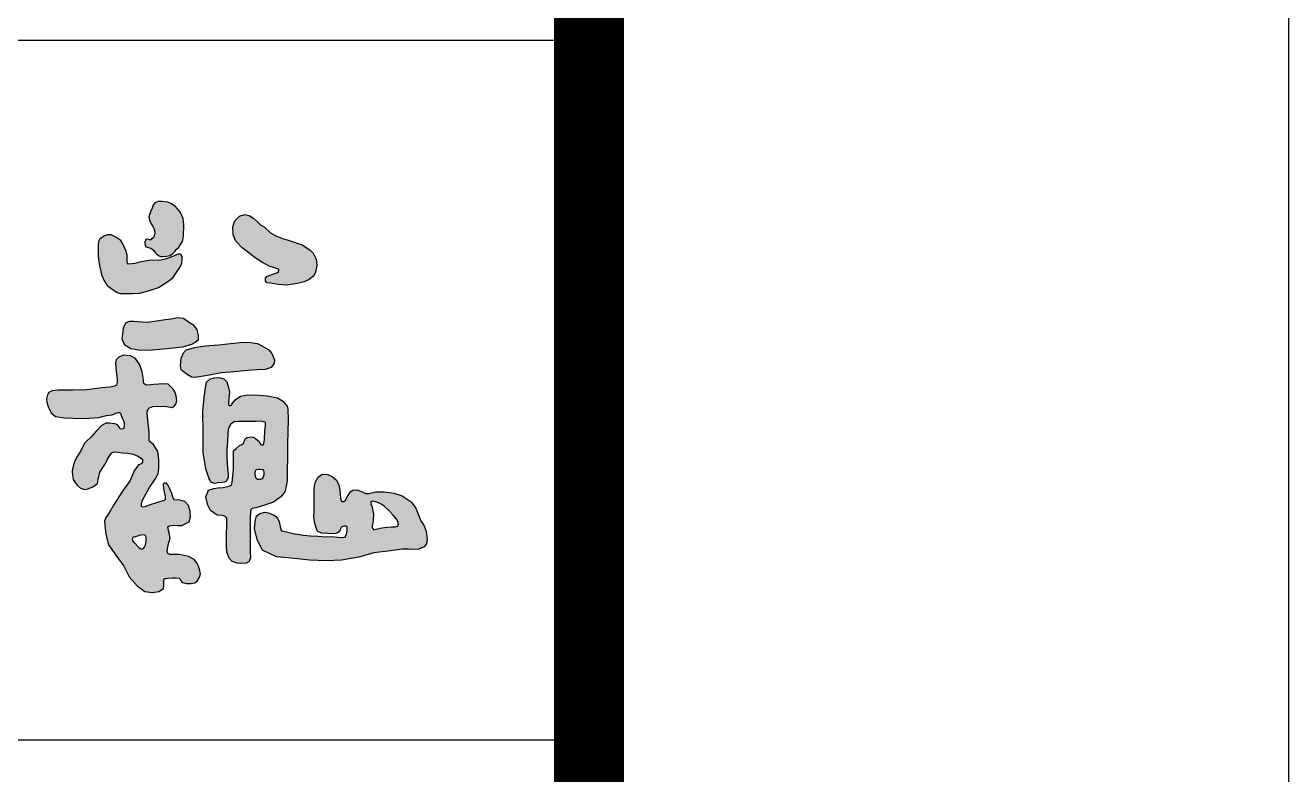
# Model space of a CAD drawing. Extents: x -409572 to -157272, y 600795 to 878326.
# Drawn here: x -159981 to -157272, y 724380 to 725987 of the extents above; entities that cross this region are included whole.
import ezdxf

# ---------------------------------------------------------------- set-up
doc = ezdxf.new("R2010")
doc.units = 0
doc.header["$LTSCALE"] = 1000
doc.header["$MEASUREMENT"] = 0
doc.layers.get('0').update_dxf_attribs({"linetype": 'CONTINUOUS'})
doc.layers.add('PUB_TITLE', color=4, linetype='CONTINUOUS')

msp = doc.modelspace()

# ---------------------------------------------------------------- hatches: boundary and pattern name
h = msp.add_hatch(color=7)
h.paths.add_polyline_path([(-159363.4, 725498.4), (-159370.5, 725505.3), (-159387.4, 725516.4), (-159402.3, 725521), (-159417.3, 725526.2), (-159429.6, 725530), (-159444.8, 725536.3), (-159455.2, 725542), (-159468.4, 725554.6), (-159475.9, 725558.4), (-159481.5, 725564), (-159490.5, 725572.5), (-159500.9, 725579.5), (-159509.8, 725581.6), (-159521.4, 725578), (-159531.4, 725567.6), (-159535.5, 725555), (-159534.8, 725537.8), (-159529.7, 725524.5), (-159515.6, 725509.9), (-159504.3, 725501.5), (-159488, 725488.2), (-159472.5, 725478.5), (-159457.8, 725470.3), (-159444.2, 725466.1), (-159437.7, 725463.9), (-159436.9, 725461.9), (-159437.6, 725458.7), (-159441.3, 725456.3), (-159449.8, 725453.6), (-159457.6, 725450.8), (-159463, 725448.8), (-159465.8, 725444.1), (-159466, 725438.8), (-159462.6, 725435), (-159454.3, 725433.9), (-159438.3, 725431.4), (-159420.9, 725430.1), (-159397.4, 725433.6), (-159382.7, 725437.1), (-159372.1, 725441.8), (-159361.8, 725450), (-159358.2, 725457.9), (-159355.8, 725471.7), (-159356.9, 725485.3)])
h.paths.add_polyline_path([(-159657, 725456.4), (-159649.4, 725467.8), (-159645.2, 725476.7), (-159644.1, 725484.1), (-159644.4, 725491.6), (-159646.2, 725494.8), (-159648.9, 725496.3), (-159653.5, 725496.5), (-159659.4, 725493.7), (-159669.8, 725489), (-159680.5, 725485.7), (-159690.4, 725483.4), (-159715.2, 725482.6), (-159736.2, 725479.4), (-159746.1, 725476.2), (-159752.1, 725475.3), (-159759.9, 725475), (-159761.6, 725477.2), (-159762, 725480.6), (-159762.1, 725483.7), (-159762, 725494.8), (-159765.3, 725504), (-159770.6, 725516.8), (-159775.6, 725525.3), (-159786.5, 725532.7), (-159796.3, 725537.7), (-159805.3, 725537.7), (-159811.8, 725535.2), (-159820.8, 725529.3), (-159824.1, 725523.7), (-159824.6, 725515.7), (-159824.4, 725493.1), (-159822.9, 725480.7), (-159820.8, 725468.1), (-159817.2, 725452.7), (-159812.2, 725440.6), (-159805.3, 725429.5), (-159797.1, 725423.2), (-159784, 725414.2), (-159776.4, 725412.3), (-159761.4, 725412.3), (-159750.7, 725411.8), (-159735.4, 725412.5), (-159714.7, 725418.6), (-159695, 725425.1), (-159677.3, 725436.1), (-159664.1, 725445.6)])
h.paths.add_polyline_path([(-159641.7, 725534.6), (-159640.9, 725559.4), (-159642.2, 725572.5), (-159647.8, 725585.5), (-159658.7, 725598.5), (-159668.6, 725604.7), (-159675.3, 725607.6), (-159688, 725609.4), (-159695.6, 725609.1), (-159703, 725606.7), (-159706.9, 725601.6), (-159708.9, 725594.9), (-159711.3, 725588.4), (-159714.8, 725581.7), (-159715.9, 725576.3), (-159714.7, 725569.3), (-159711.2, 725561.4), (-159706.8, 725554.7), (-159703.8, 725548.1), (-159703.2, 725541), (-159704.4, 725535.4), (-159706.2, 725531.9), (-159711.5, 725527.4), (-159714.2, 725527.4), (-159718.4, 725528.2), (-159722.8, 725527.8), (-159723.2, 725525.6), (-159724.1, 725521.7), (-159723.9, 725515.9), (-159722.4, 725512.3), (-159718.7, 725511.1), (-159714.8, 725509.9), (-159711.4, 725509.1), (-159708.8, 725507.2), (-159705.4, 725504.1), (-159702.2, 725500.1), (-159699.7, 725496.7), (-159694.8, 725493.4), (-159690.9, 725491.2), (-159685.9, 725491.2), (-159678, 725491.8), (-159670, 725493.4), (-159664.3, 725498), (-159659.8, 725502.4), (-159657.5, 725506), (-159651.3, 725511.6), (-159643.9, 725523.3)])
h.paths.add_polyline_path([(-159452.1, 725283.1), (-159458.6, 725291), (-159473.3, 725300.1), (-159483, 725305), (-159497.2, 725306.7), (-159513.1, 725307.4), (-159540.5, 725304.6), (-159565.9, 725302), (-159594.9, 725299.8), (-159617.7, 725296), (-159625, 725293.8), (-159635.6, 725291.4), (-159641.6, 725284.5), (-159646.3, 725273.3), (-159648.1, 725256.8), (-159646.6, 725248.2), (-159635.6, 725239.6), (-159624.4, 725232.5), (-159616.4, 725231.8), (-159599, 725235.1), (-159582, 725237.9), (-159559.8, 725241.7), (-159540.7, 725243.5), (-159504.3, 725246.9), (-159483.8, 725248.2), (-159466.4, 725249.3), (-159453.7, 725253.4), (-159447.4, 725262.7), (-159446.8, 725270)])
h.paths.add_polyline_path([(-159612.9, 725334.8), (-159621.8, 725345.3), (-159631.1, 725351.5), (-159641.9, 725358.8), (-159654.3, 725360.3), (-159667.9, 725357.6), (-159681, 725356.5), (-159703.5, 725352.6), (-159720.5, 725350.7), (-159748.5, 725352.8), (-159756.9, 725352.6), (-159759.6, 725351.8), (-159765.4, 725349.1), (-159770.4, 725338.3), (-159771.6, 725325.6), (-159772.7, 725314), (-159767.3, 725301.2), (-159754.2, 725293.1), (-159734, 725290), (-159708.9, 725290.4), (-159676.4, 725293.1), (-159656.3, 725295.8), (-159643.9, 725297), (-159624.5, 725302.4), (-159616.4, 725307), (-159609.8, 725311.6), (-159610.2, 725321.7)])
h.paths.add_polyline_path([(-159719, 725161.4), (-159714.7, 725166.6), (-159707, 725169.4), (-159696.7, 725170.4), (-159677.5, 725169.4), (-159665.8, 725167.6), (-159661.9, 725170.3), (-159658.3, 725175), (-159656, 725182.5), (-159657.2, 725192.3), (-159660, 725201.2), (-159663.9, 725207.1), (-159674.7, 725217.5), (-159681.3, 725218.3), (-159694.1, 725217.3), (-159704.9, 725216.6), (-159718.2, 725215.4), (-159722.7, 725215.9), (-159726.4, 725218.7), (-159727, 725223.1), (-159727.4, 725226.9), (-159730.1, 725243.7), (-159735, 725259.2), (-159744.6, 725272.3), (-159754.9, 725278.1), (-159771.1, 725279.5), (-159780, 725275.7), (-159785.9, 725269.5), (-159787.3, 725262.3), (-159786.2, 725243.7), (-159783.8, 725228.9), (-159783.6, 725221.1), (-159785.2, 725215.7), (-159789.3, 725213), (-159799.5, 725211.5), (-159816.2, 725209.4), (-159849.4, 725205.6), (-159878.6, 725205.1), (-159892.7, 725204.5), (-159911.3, 725205.1), (-159923.4, 725203.1), (-159930.6, 725200.1), (-159933.3, 725194.9), (-159935.6, 725185.9), (-159934.9, 725179.2), (-159931.8, 725169.3), (-159925.5, 725156.3), (-159916.3, 725148.3), (-159896.6, 725145.6), (-159860.5, 725144.2), (-159844.1, 725144.8), (-159823.4, 725146.5), (-159806.5, 725150.3), (-159794.5, 725151.8), (-159784.5, 725155.8), (-159781.3, 725157.2), (-159778.9, 725157.2), (-159776.5, 725155.3), (-159775.1, 725150.6), (-159772.1, 725143), (-159769.4, 725138.5), (-159768.4, 725133.5), (-159768.9, 725128.5), (-159769.4, 725124.2), (-159771.1, 725122), (-159775.2, 725121.4), (-159777, 725122.2), (-159779.6, 725125.8), (-159783.9, 725130.8), (-159788.7, 725132.5), (-159800.1, 725133.7), (-159807.9, 725134.1), (-159818, 725128.2), (-159828.5, 725116.8), (-159838.4, 725106), (-159852.9, 725092), (-159862.8, 725072.5), (-159869.8, 725062.4), (-159875.1, 725051.8), (-159877.8, 725042.1), (-159880.3, 725031.3), (-159879.8, 725021.7), (-159877.8, 725013.1), (-159872.8, 725005.2), (-159869.3, 725000.8), (-159863.1, 724995), (-159854.4, 724991.9), (-159845.8, 724993.4), (-159835.9, 724997.7), (-159826, 725005), (-159824.3, 725013), (-159821.2, 725029.2), (-159814.2, 725038.6), (-159808.6, 725047.6), (-159805, 725055.3), (-159798.5, 725065.9), (-159795.3, 725070.6), (-159790, 725072.5), (-159782, 725071.8), (-159773.3, 725070.4), (-159761.1, 725069.9), (-159749.7, 725067.2), (-159739.8, 725063.3), (-159732.3, 725059.1), (-159729.5, 725055.2), (-159729.3, 725050.7), (-159732.4, 725046.9), (-159738.1, 725044.9), (-159747.6, 725032.1), (-159755.9, 725011), (-159773.5, 724985.9), (-159790.1, 724960.5), (-159800.9, 724941.5), (-159807.9, 724931.8), (-159810.8, 724923.8), (-159810.1, 724915.1), (-159808.2, 724895), (-159802.1, 724873), (-159786.5, 724851.1), (-159769.6, 724827.2), (-159757.8, 724804.2), (-159740.8, 724785), (-159724.3, 724772.9), (-159708.2, 724770.7), (-159694.7, 724773.3), (-159684.7, 724779.2), (-159683.4, 724785.2), (-159683.4, 724793.8), (-159683.9, 724797.3), (-159682.6, 724800.7), (-159679.8, 724801.2), (-159675.3, 724801.5), (-159665.8, 724802.2), (-159658.5, 724802.2), (-159650.8, 724801.5), (-159649.2, 724800.4), (-159647.9, 724797.7), (-159645.8, 724794.3), (-159643.1, 724792.4), (-159636, 724790.2), (-159625.3, 724790), (-159617, 724791.6), (-159612.2, 724795.5), (-159607.4, 724803.5), (-159605.4, 724810.9), (-159607.3, 724820.9), (-159611.7, 724832.6), (-159618.4, 724841.4), (-159631, 724848.4), (-159649.9, 724852.1), (-159670.5, 724852.3), (-159675, 724854.5), (-159676.3, 724859.6), (-159674.2, 724873.2), (-159670.3, 724887.6), (-159672.4, 724899), (-159674.6, 724906.9), (-159674.9, 724911.8), (-159671.8, 724913.9), (-159663.9, 724915.1), (-159654.5, 724914.6), (-159644.8, 724914.5), (-159629.7, 724922.2), (-159626.9, 724933.4), (-159627.4, 724944.8), (-159630.9, 724957.2), (-159638.7, 724965.7), (-159650.3, 724968.9), (-159661, 724969.9), (-159664, 724973.4), (-159666.3, 724983), (-159671.6, 724994.3), (-159674.8, 725002), (-159677.8, 725005.7), (-159682.5, 725005.7), (-159684.9, 725003.9), (-159685.2, 725000.7), (-159683, 724986.3), (-159681.1, 724976.8), (-159681.1, 724970.3), (-159683.4, 724967.4), (-159688, 724966.5), (-159699.2, 724963.1), (-159713.3, 724958.8), (-159724.6, 724954.3), (-159728.1, 724953.8), (-159731.3, 724955.5), (-159731.9, 724961.9), (-159729.5, 724968.9), (-159714.1, 724996.4), (-159702, 725014.1), (-159695.7, 725025.5), (-159694.6, 725038), (-159694.3, 725055.2), (-159696.3, 725073), (-159706.2, 725088.1), (-159714.3, 725094.4), (-159715.3, 725098.1), (-159714.9, 725114.5), (-159717.9, 725141), (-159719.6, 725156.5)])
h.paths.add_polyline_path([(-159739.2, 724869.9), (-159735.4, 724865.2), (-159732.7, 724863.7), (-159730.4, 724863.8), (-159728.6, 724864.8), (-159725.7, 724867.9), (-159723.9, 724872.6), (-159722.9, 724877.3), (-159722.1, 724882.8), (-159722.3, 724888.4), (-159723.1, 724892.5), (-159725, 724894.3), (-159728.8, 724895.3), (-159732.2, 724894.9), (-159735.6, 724894.1), (-159739.3, 724892.7), (-159747.1, 724890.6), (-159748.1, 724890.3), (-159749.4, 724889.8), (-159750.2, 724888.3), (-159750.7, 724885.1), (-159749.2, 724879.7), (-159746.8, 724877.3)], flags=16)
h.paths.add_polyline_path([(-159418.4, 725089.1), (-159418.1, 725116.3), (-159416.8, 725140.8), (-159418.1, 725164), (-159419.3, 725170.7), (-159429.1, 725182.2), (-159440.2, 725188.5), (-159462.4, 725192.7), (-159479.1, 725193.7), (-159503.3, 725194.9), (-159519.5, 725191.8), (-159530.7, 725184), (-159537.9, 725174.6), (-159538.9, 725172.7), (-159540.5, 725172.2), (-159543.6, 725171.9), (-159544.9, 725173.7), (-159545, 725178.1), (-159544.1, 725186.4), (-159542.6, 725200.8), (-159544.8, 725210.2), (-159548.9, 725222.5), (-159555.4, 725229.3), (-159566.1, 725231.7), (-159575.5, 725231.5), (-159584.9, 725228.6), (-159592.4, 725221.8), (-159594.6, 725209.7), (-159597.2, 725188.7), (-159599.9, 725159.8), (-159599.2, 725112.9), (-159599.6, 725070.2), (-159594, 725036.3), (-159586.6, 725014.6), (-159581.3, 725006.7), (-159574.6, 725004.9), (-159567.8, 725006.4), (-159558.6, 725006.5), (-159554, 725007.5), (-159549.4, 725009.5), (-159547.8, 725013.7), (-159546, 725017.2), (-159546, 725023.2), (-159546.4, 725032.2), (-159547.7, 725046.1), (-159549, 725061.3), (-159548.3, 725078.1), (-159547.3, 725094.8), (-159546.2, 725112.1), (-159545.6, 725120.2), (-159542.7, 725127.6), (-159540.8, 725130.9), (-159536.6, 725134.6), (-159532.6, 725136.7), (-159525.1, 725137.4), (-159508.1, 725137.3), (-159486.3, 725137.9), (-159474.6, 725138), (-159469.5, 725137), (-159466.8, 725136), (-159465.8, 725134.4), (-159465.8, 725128), (-159467, 725117.8), (-159468.2, 725098.9), (-159469.4, 725090.3), (-159470.3, 725087.4), (-159473.4, 725087.3), (-159476.1, 725088.3), (-159477.8, 725091.3), (-159479.6, 725094.6), (-159483.7, 725098.4), (-159487.2, 725101.2), (-159491.8, 725103.9), (-159496.2, 725104.6), (-159499.1, 725104.3), (-159505.1, 725103.3), (-159508.7, 725101), (-159510.6, 725095.9), (-159513.9, 725090.3), (-159516.9, 725087.8), (-159520.9, 725086.5), (-159528.8, 725080), (-159534.1, 725074.6), (-159534.4, 725055.3), (-159534.1, 725035.4), (-159535.9, 725020.3), (-159537.4, 725006.9), (-159538.7, 725001.3), (-159544, 724998.6), (-159556.2, 724995.9), (-159567.4, 724995.1), (-159576.8, 724993.6), (-159587.9, 724990.4), (-159593.5, 724976.2), (-159589.6, 724958.5), (-159583.8, 724947.1), (-159569.1, 724937), (-159557.2, 724936.1), (-159551.9, 724934.2), (-159548.7, 724930), (-159548.5, 724924), (-159548.4, 724915), (-159549.4, 724895.3), (-159549.7, 724872.5), (-159548.9, 724857.3), (-159543.5, 724844.7), (-159537.5, 724837.6), (-159526.3, 724833.8), (-159516.5, 724833.2), (-159507, 724833.9), (-159500.7, 724837.7), (-159497.6, 724846.3), (-159498.3, 724856.7), (-159498.3, 724873.1), (-159498.5, 724888), (-159498.7, 724918.8), (-159498.7, 724932.9), (-159498.2, 724943.4), (-159497.2, 724948.3), (-159494, 724951.1), (-159483.6, 724953.4), (-159465.5, 724958.9), (-159448.4, 724964.4), (-159432.8, 724976), (-159424.5, 724986.8), (-159421.4, 724998.1), (-159419.6, 725011.9), (-159419.3, 725033.4), (-159418.4, 725060)])
h.paths.add_polyline_path([(-159471.7, 725034.8), (-159470, 725032.2), (-159469.6, 725027.9), (-159469.6, 725023.1), (-159470.8, 725018.4), (-159473, 725014.5), (-159477.5, 725013.3), (-159483, 725013.3), (-159485.7, 725015.5), (-159487, 725019.5), (-159487.9, 725026.3), (-159486.9, 725032.2), (-159485.1, 725035), (-159481.3, 725035.3), (-159477.3, 725035.7)], flags=16)
h.paths.add_polyline_path([(-159143.6, 724951.8), (-159153.7, 724965.4), (-159172.7, 724977.9), (-159190.1, 724983.9), (-159211.3, 724986.5), (-159229.2, 724986.6), (-159243.9, 724983.3), (-159250.6, 724983), (-159258.5, 724986.8), (-159269.4, 724990.9), (-159278.9, 724990.7), (-159283.6, 724987.1), (-159289.1, 724978), (-159293.9, 724969.1), (-159298, 724965.8), (-159302.1, 724965.9), (-159304.2, 724969.1), (-159305.3, 724973.9), (-159305.8, 724981), (-159306.6, 724990.3), (-159308.6, 725001.3), (-159312.9, 725010.9), (-159322.8, 725019.7), (-159332.4, 725024), (-159344.1, 725024.5), (-159352.7, 725018.5), (-159359.3, 725006.8), (-159361.3, 724993.8), (-159361.3, 724973.6), (-159361.1, 724948.5), (-159362.3, 724931.4), (-159359.8, 724919), (-159357.1, 724909.8), (-159354, 724901.5), (-159345.1, 724898.3), (-159332.1, 724897.2), (-159320.8, 724897), (-159314.9, 724897.5), (-159309.7, 724899.8), (-159307, 724901.9), (-159305, 724907.6), (-159303.5, 724910.6), (-159301.6, 724912.1), (-159297.4, 724913.4), (-159293.2, 724913.1), (-159291, 724912), (-159290.7, 724907), (-159290.9, 724902.7), (-159292.4, 724896.5), (-159294, 724892), (-159295.3, 724889.8), (-159301.4, 724888.9), (-159311.3, 724889.7), (-159323.4, 724891), (-159335.8, 724890.3), (-159353.7, 724891.9), (-159369.6, 724892.5), (-159384.5, 724894.2), (-159406.5, 724897.6), (-159429.1, 724903.2), (-159430.3, 724903.4), (-159432, 724904.4), (-159434.3, 724912.6), (-159436.7, 724923.5), (-159441.3, 724932.7), (-159448.3, 724937.2), (-159459.2, 724941.8), (-159468.2, 724943.5), (-159477.1, 724940.6), (-159484.9, 724935.1), (-159488, 724923.2), (-159489.5, 724907.5), (-159482.6, 724882.1), (-159472.3, 724861.5), (-159442, 724847.3), (-159410.7, 724844.9), (-159370.6, 724840), (-159335.9, 724839), (-159302.6, 724840), (-159266, 724846.9), (-159233.2, 724855.7), (-159196.8, 724860.5), (-159172.9, 724863.6), (-159159.1, 724864.2), (-159152.8, 724863), (-159137.6, 724864.1), (-159125.9, 724868.8), (-159120.4, 724875), (-159118.8, 724885.1), (-159121.5, 724902.5), (-159125.6, 724914.2), (-159132.4, 724924.6), (-159137.3, 724935.2)])
h.paths.add_polyline_path([(-159239.6, 724959.6), (-159239.8, 724963.6), (-159239.2, 724966), (-159236.1, 724966.5), (-159230, 724965.4), (-159223.8, 724963.3), (-159218.1, 724960.5), (-159211.4, 724955.9), (-159201.2, 724947.1), (-159192.1, 724937.1), (-159184.3, 724927.2), (-159181.1, 724920.9), (-159180.9, 724916), (-159182.9, 724912.9), (-159186.7, 724912), (-159195.6, 724911.9), (-159204.6, 724911.1), (-159216.5, 724909.7), (-159228.3, 724906.6), (-159233.2, 724905.5), (-159237, 724909.6), (-159236.9, 724913.3), (-159235.6, 724921.3), (-159235, 724927.1), (-159234.5, 724938.7), (-159235.6, 724946), (-159238, 724956.8)], flags=16)

# ---------------------------------------------------------------- linework, layer by layer
for points in [[(-159651.3, 725511.6), (-159643.9, 725523.3), (-159641.7, 725534.6), (-159640.9, 725559.4), (-159642.2, 725572.5), (-159647.8, 725585.5), (-159658.7, 725598.5), (-159668.6, 725604.7), (-159675.3, 725607.6), (-159688, 725609.4), (-159695.6, 725609.1), (-159703, 725606.7), (-159706.9, 725601.6), (-159708.9, 725594.9), (-159711.3, 725588.4), (-159714.8, 725581.7), (-159715.9, 725576.3), (-159714.7, 725569.3), (-159711.2, 725561.4), (-159706.8, 725554.7), (-159703.8, 725548.1), (-159703.2, 725541), (-159704.4, 725535.4), (-159706.2, 725531.9), (-159711.5, 725527.4), (-159714.2, 725527.4), (-159718.4, 725528.2), (-159722.8, 725527.8), (-159723.2, 725525.6), (-159724.1, 725521.7), (-159723.9, 725515.9), (-159722.4, 725512.3), (-159718.7, 725511.1), (-159714.8, 725509.9), (-159711.4, 725509.1), (-159708.8, 725507.2), (-159705.4, 725504.1), (-159702.2, 725500.1), (-159699.7, 725496.7), (-159694.8, 725493.4), (-159690.9, 725491.2), (-159685.9, 725491.2), (-159678, 725491.8), (-159670, 725493.4), (-159664.3, 725498), (-159659.8, 725502.4), (-159657.5, 725506)], [(-159468.4, 725554.6), (-159455.2, 725542), (-159444.8, 725536.3), (-159429.6, 725530), (-159417.3, 725526.2), (-159402.3, 725521), (-159387.4, 725516.4), (-159370.5, 725505.3), (-159363.4, 725498.4), (-159356.9, 725485.3), (-159355.8, 725471.7), (-159358.2, 725457.9), (-159361.8, 725450), (-159372.1, 725441.8), (-159382.7, 725437.1), (-159397.4, 725433.6), (-159420.9, 725430.1), (-159438.3, 725431.4), (-159454.3, 725433.9), (-159462.6, 725435), (-159466, 725438.8), (-159465.8, 725444.1), (-159463, 725448.8), (-159457.6, 725450.8), (-159449.8, 725453.6), (-159441.3, 725456.3), (-159437.6, 725458.7), (-159436.9, 725461.9), (-159437.7, 725463.9), (-159444.2, 725466.1), (-159457.8, 725470.3), (-159472.5, 725478.5), (-159488, 725488.2), (-159504.3, 725501.5), (-159515.6, 725509.9), (-159529.7, 725524.5), (-159534.8, 725537.8), (-159535.5, 725555), (-159531.4, 725567.6), (-159521.4, 725578), (-159509.8, 725581.6), (-159500.9, 725579.5), (-159490.5, 725572.5), (-159481.5, 725564), (-159475.9, 725558.4)], [(-159762.1, 725483.7), (-159762, 725494.8), (-159765.3, 725504), (-159770.6, 725516.8), (-159775.6, 725525.3), (-159786.5, 725532.7), (-159796.3, 725537.7), (-159805.3, 725537.7), (-159811.8, 725535.2), (-159820.8, 725529.3), (-159824.1, 725523.7), (-159824.6, 725515.7), (-159824.4, 725493.1), (-159822.9, 725480.7), (-159820.8, 725468.1), (-159817.2, 725452.7), (-159812.2, 725440.6), (-159805.3, 725429.5), (-159797.1, 725423.2), (-159784, 725414.2), (-159776.4, 725412.3), (-159761.4, 725412.3), (-159750.7, 725411.8), (-159735.4, 725412.5), (-159714.7, 725418.6), (-159695, 725425.1), (-159677.3, 725436.1), (-159664.1, 725445.6), (-159657, 725456.4), (-159649.4, 725467.8), (-159645.2, 725476.7), (-159644.1, 725484.1), (-159644.4, 725491.6), (-159646.2, 725494.8), (-159648.9, 725496.3), (-159653.5, 725496.5), (-159659.4, 725493.7), (-159669.8, 725489), (-159680.5, 725485.7), (-159690.4, 725483.4), (-159715.2, 725482.6), (-159736.2, 725479.4), (-159746.1, 725476.2), (-159752.1, 725475.3), (-159759.9, 725475), (-159761.6, 725477.2), (-159762, 725480.6)], [(-159748.5, 725352.8), (-159720.5, 725350.7), (-159703.5, 725352.6), (-159681, 725356.5), (-159667.9, 725357.6), (-159654.3, 725360.3), (-159641.9, 725358.8), (-159631.1, 725351.5), (-159621.8, 725345.3), (-159612.9, 725334.8), (-159610.2, 725321.7), (-159609.8, 725311.6), (-159616.4, 725307), (-159624.5, 725302.4), (-159643.9, 725297), (-159656.3, 725295.8), (-159676.4, 725293.1), (-159708.9, 725290.4), (-159734, 725290), (-159754.2, 725293.1), (-159767.3, 725301.2), (-159772.7, 725314), (-159771.6, 725325.6), (-159770.4, 725338.3), (-159765.4, 725349.1), (-159759.6, 725351.8), (-159756.9, 725352.6)], [(-159617.7, 725296), (-159594.9, 725299.8), (-159565.9, 725302), (-159540.5, 725304.6), (-159513.1, 725307.4), (-159497.2, 725306.7), (-159483, 725305), (-159473.3, 725300.1), (-159458.6, 725291), (-159452.1, 725283.1), (-159446.8, 725270), (-159447.4, 725262.7), (-159453.7, 725253.4), (-159466.4, 725249.3), (-159483.8, 725248.2), (-159504.3, 725246.9), (-159540.7, 725243.5), (-159559.8, 725241.7), (-159582, 725237.9), (-159599, 725235.1), (-159616.4, 725231.8), (-159624.4, 725232.5), (-159635.6, 725239.6), (-159646.6, 725248.2), (-159648.1, 725256.8), (-159646.3, 725273.3), (-159641.6, 725284.5), (-159635.6, 725291.4), (-159625, 725293.8)], [(-159727.4, 725226.9), (-159730.1, 725243.7), (-159735, 725259.2), (-159744.6, 725272.3), (-159754.9, 725278.1), (-159771.1, 725279.5), (-159780, 725275.7), (-159785.9, 725269.5), (-159787.3, 725262.3), (-159786.2, 725243.7), (-159783.8, 725228.9), (-159783.6, 725221.1), (-159785.2, 725215.7), (-159789.3, 725213), (-159799.5, 725211.5), (-159816.2, 725209.4), (-159849.4, 725205.6), (-159878.6, 725205.1), (-159892.7, 725204.5), (-159911.3, 725205.1), (-159923.4, 725203.1), (-159930.6, 725200.1), (-159933.3, 725194.9), (-159935.6, 725185.9), (-159934.9, 725179.2), (-159931.8, 725169.3), (-159925.5, 725156.3), (-159916.3, 725148.3), (-159896.6, 725145.6), (-159860.5, 725144.2), (-159844.1, 725144.8), (-159823.4, 725146.5), (-159806.5, 725150.3), (-159794.5, 725151.8), (-159784.5, 725155.8), (-159781.3, 725157.2), (-159778.9, 725157.2), (-159776.5, 725155.3), (-159775.1, 725150.6), (-159772.1, 725143), (-159769.4, 725138.5), (-159768.4, 725133.5), (-159768.9, 725128.5), (-159769.4, 725124.2), (-159771.1, 725122), (-159775.2, 725121.4), (-159777, 725122.2), (-159779.6, 725125.8), (-159783.9, 725130.8), (-159788.7, 725132.5), (-159800.1, 725133.7), (-159807.9, 725134.1), (-159818, 725128.2), (-159828.5, 725116.8), (-159838.4, 725106), (-159852.9, 725092), (-159862.8, 725072.5), (-159869.8, 725062.4), (-159875.1, 725051.8), (-159877.8, 725042.1), (-159880.3, 725031.3), (-159879.8, 725021.7), (-159877.8, 725013.1), (-159872.8, 725005.2), (-159869.3, 725000.8), (-159863.1, 724995), (-159854.4, 724991.9), (-159845.8, 724993.4), (-159835.9, 724997.7), (-159826, 725005), (-159824.3, 725013), (-159821.2, 725029.2), (-159814.2, 725038.6), (-159808.6, 725047.6), (-159805, 725055.3), (-159798.5, 725065.9), (-159795.3, 725070.6), (-159790, 725072.5), (-159782, 725071.8), (-159773.3, 725070.4), (-159761.1, 725069.9), (-159749.7, 725067.2), (-159739.8, 725063.3), (-159732.3, 725059.1), (-159729.5, 725055.2), (-159729.3, 725050.7), (-159732.4, 725046.9), (-159738.1, 725044.9), (-159747.6, 725032.1), (-159755.9, 725011), (-159773.5, 724985.9), (-159790.1, 724960.5), (-159800.9, 724941.5), (-159807.9, 724931.8), (-159810.8, 724923.8), (-159810.1, 724915.1), (-159808.2, 724895), (-159802.1, 724873), (-159786.5, 724851.1), (-159769.6, 724827.2), (-159757.8, 724804.2), (-159740.8, 724785), (-159724.3, 724772.9), (-159708.2, 724770.7), (-159694.7, 724773.3), (-159684.7, 724779.2), (-159683.4, 724785.2), (-159683.4, 724793.8), (-159683.9, 724797.3), (-159682.6, 724800.7), (-159679.8, 724801.2), (-159675.3, 724801.5), (-159665.8, 724802.2), (-159658.5, 724802.2), (-159650.8, 724801.5), (-159649.2, 724800.4), (-159647.9, 724797.7), (-159645.8, 724794.3), (-159643.1, 724792.4), (-159636, 724790.2), (-159625.3, 724790), (-159617, 724791.6), (-159612.2, 724795.5), (-159607.4, 724803.5), (-159605.4, 724810.9), (-159607.3, 724820.9), (-159611.7, 724832.6), (-159618.4, 724841.4), (-159631, 724848.4), (-159649.9, 724852.1), (-159670.5, 724852.3), (-159675, 724854.5), (-159676.3, 724859.6), (-159674.2, 724873.2), (-159670.3, 724887.6), (-159672.4, 724899), (-159674.6, 724906.9), (-159674.9, 724911.8), (-159671.8, 724913.9), (-159663.9, 724915.1), (-159654.5, 724914.6), (-159644.8, 724914.5), (-159629.7, 724922.2), (-159626.9, 724933.4), (-159627.4, 724944.8), (-159630.9, 724957.2), (-159638.7, 724965.7), (-159650.3, 724968.9), (-159661, 724969.9), (-159664, 724973.4), (-159666.3, 724983), (-159671.6, 724994.3), (-159674.8, 725002), (-159677.8, 725005.7), (-159682.5, 725005.7), (-159684.9, 725003.9), (-159685.2, 725000.7), (-159683, 724986.3), (-159681.1, 724976.8), (-159681.1, 724970.3), (-159683.4, 724967.4), (-159688, 724966.5), (-159699.2, 724963.1), (-159713.3, 724958.8), (-159724.6, 724954.3), (-159728.1, 724953.8), (-159731.3, 724955.5), (-159731.9, 724961.9), (-159729.5, 724968.9), (-159714.1, 724996.4), (-159702, 725014.1), (-159695.7, 725025.5), (-159694.6, 725038), (-159694.3, 725055.2), (-159696.3, 725073), (-159706.2, 725088.1), (-159714.3, 725094.4), (-159715.3, 725098.1), (-159714.9, 725114.5), (-159717.9, 725141), (-159719.6, 725156.5), (-159719, 725161.4), (-159714.7, 725166.6), (-159707, 725169.4), (-159696.7, 725170.4), (-159677.5, 725169.4), (-159665.8, 725167.6), (-159661.9, 725170.3), (-159658.3, 725175), (-159656, 725182.5), (-159657.2, 725192.3), (-159660, 725201.2), (-159663.9, 725207.1), (-159674.7, 725217.5), (-159681.3, 725218.3), (-159694.1, 725217.3), (-159704.9, 725216.6), (-159718.2, 725215.4), (-159722.7, 725215.9), (-159726.4, 725218.7), (-159727, 725223.1)], [(-159537.9, 725174.6), (-159530.7, 725184), (-159519.5, 725191.8), (-159503.3, 725194.9), (-159479.1, 725193.7), (-159462.4, 725192.7), (-159440.2, 725188.5), (-159429.1, 725182.2), (-159419.3, 725170.7), (-159418.1, 725164), (-159416.8, 725140.8), (-159418.1, 725116.3), (-159418.4, 725089.1), (-159418.4, 725060), (-159419.3, 725033.4), (-159419.6, 725011.9), (-159421.4, 724998.1), (-159424.5, 724986.8), (-159432.8, 724976), (-159448.4, 724964.4), (-159465.5, 724958.9), (-159483.6, 724953.4), (-159494, 724951.1), (-159497.2, 724948.3), (-159498.2, 724943.4), (-159498.7, 724932.9), (-159498.7, 724918.8), (-159498.5, 724888), (-159498.3, 724873.1), (-159498.3, 724856.7), (-159497.6, 724846.3), (-159500.7, 724837.7), (-159507, 724833.9), (-159516.5, 724833.2), (-159526.3, 724833.8), (-159537.5, 724837.6), (-159543.5, 724844.7), (-159548.9, 724857.3), (-159549.7, 724872.5), (-159549.4, 724895.3), (-159548.4, 724915), (-159548.5, 724924), (-159548.7, 724930), (-159551.9, 724934.2), (-159557.2, 724936.1), (-159569.1, 724937), (-159583.8, 724947.1), (-159589.6, 724958.5), (-159593.5, 724976.2), (-159587.9, 724990.4), (-159576.8, 724993.6), (-159567.4, 724995.1), (-159556.2, 724995.9), (-159544, 724998.6), (-159538.7, 725001.3), (-159537.4, 725006.9), (-159535.9, 725020.3), (-159534.1, 725035.4), (-159534.4, 725055.3), (-159534.1, 725074.6), (-159528.8, 725080), (-159520.9, 725086.5), (-159516.9, 725087.8), (-159513.9, 725090.3), (-159510.6, 725095.9), (-159508.7, 725101), (-159505.1, 725103.3), (-159499.1, 725104.3), (-159496.2, 725104.6), (-159491.8, 725103.9), (-159487.2, 725101.2), (-159483.7, 725098.4), (-159479.6, 725094.6), (-159477.8, 725091.3), (-159476.1, 725088.3), (-159473.4, 725087.3), (-159470.3, 725087.4), (-159469.4, 725090.3), (-159468.2, 725098.9), (-159467, 725117.8), (-159465.8, 725128), (-159465.8, 725134.4), (-159466.8, 725136), (-159469.5, 725137), (-159474.6, 725138), (-159486.3, 725137.9), (-159508.1, 725137.3), (-159525.1, 725137.4), (-159532.6, 725136.7), (-159536.6, 725134.6), (-159540.8, 725130.9), (-159542.7, 725127.6), (-159545.6, 725120.2), (-159546.2, 725112.1), (-159547.3, 725094.8), (-159548.3, 725078.1), (-159549, 725061.3), (-159547.7, 725046.1), (-159546.4, 725032.2), (-159546, 725023.2), (-159546, 725017.2), (-159547.8, 725013.7), (-159549.4, 725009.5), (-159554, 725007.5), (-159558.6, 725006.5), (-159567.8, 725006.4), (-159574.6, 725004.9), (-159581.3, 725006.7), (-159586.6, 725014.6), (-159594, 725036.3), (-159599.6, 725070.2), (-159599.2, 725112.9), (-159599.9, 725159.8), (-159597.2, 725188.7), (-159594.6, 725209.7), (-159592.4, 725221.8), (-159584.9, 725228.6), (-159575.5, 725231.5), (-159566.1, 725231.7), (-159555.4, 725229.3), (-159548.9, 725222.5), (-159544.8, 725210.2), (-159542.6, 725200.8), (-159544.1, 725186.4), (-159545, 725178.1), (-159544.9, 725173.7), (-159543.6, 725171.9), (-159540.5, 725172.2), (-159538.9, 725172.7)], [(-159481.3, 725035.3), (-159477.3, 725035.7), (-159471.7, 725034.8), (-159470, 725032.2), (-159469.6, 725027.9), (-159469.6, 725023.1), (-159470.8, 725018.4), (-159473, 725014.5), (-159477.5, 725013.3), (-159483, 725013.3), (-159485.7, 725015.5), (-159487, 725019.5), (-159487.9, 725026.3), (-159486.9, 725032.2), (-159485.1, 725035)], [(-159429.1, 724903.2), (-159406.5, 724897.6), (-159384.5, 724894.2), (-159369.6, 724892.5), (-159353.7, 724891.9), (-159335.8, 724890.3), (-159323.4, 724891), (-159311.3, 724889.7), (-159301.4, 724888.9), (-159295.3, 724889.8), (-159294, 724892), (-159292.4, 724896.5), (-159290.9, 724902.7), (-159290.7, 724907), (-159291, 724912), (-159293.2, 724913.1), (-159297.4, 724913.4), (-159301.6, 724912.1), (-159303.5, 724910.6), (-159305, 724907.6), (-159307, 724901.9), (-159309.7, 724899.8), (-159314.9, 724897.5), (-159320.8, 724897), (-159332.1, 724897.2), (-159345.1, 724898.3), (-159354, 724901.5), (-159357.1, 724909.8), (-159359.8, 724919), (-159362.3, 724931.4), (-159361.1, 724948.5), (-159361.3, 724973.6), (-159361.3, 724993.8), (-159359.3, 725006.8), (-159352.7, 725018.5), (-159344.1, 725024.5), (-159332.4, 725024), (-159322.8, 725019.7), (-159312.9, 725010.9), (-159308.6, 725001.3), (-159306.6, 724990.3), (-159305.8, 724981), (-159305.3, 724973.9), (-159304.2, 724969.1), (-159302.1, 724965.9), (-159298, 724965.8), (-159293.9, 724969.1), (-159289.1, 724978), (-159283.6, 724987.1), (-159278.9, 724990.7), (-159269.4, 724990.9), (-159258.5, 724986.8), (-159250.6, 724983), (-159243.9, 724983.3), (-159229.2, 724986.6), (-159211.3, 724986.5), (-159190.1, 724983.9), (-159172.7, 724977.9), (-159153.7, 724965.4), (-159143.6, 724951.8), (-159137.3, 724935.2), (-159132.4, 724924.6), (-159125.6, 724914.2), (-159121.5, 724902.5), (-159118.8, 724885.1), (-159120.4, 724875), (-159125.9, 724868.8), (-159137.6, 724864.1), (-159152.8, 724863), (-159159.1, 724864.2), (-159172.9, 724863.6), (-159196.8, 724860.5), (-159233.2, 724855.7), (-159266, 724846.9), (-159302.6, 724840), (-159335.9, 724839), (-159370.6, 724840), (-159410.7, 724844.9), (-159442, 724847.3), (-159472.3, 724861.5), (-159482.6, 724882.1), (-159489.5, 724907.5), (-159488, 724923.2), (-159484.9, 724935.1), (-159477.1, 724940.6), (-159468.2, 724943.5), (-159459.2, 724941.8), (-159448.3, 724937.2), (-159441.3, 724932.7), (-159436.7, 724923.5), (-159434.3, 724912.6), (-159432, 724904.4), (-159430.3, 724903.4)], [(-159238, 724956.8), (-159235.6, 724946), (-159234.5, 724938.7), (-159235, 724927.1), (-159235.6, 724921.3), (-159236.9, 724913.3), (-159237, 724909.6), (-159233.2, 724905.5), (-159228.3, 724906.6), (-159216.5, 724909.7), (-159204.6, 724911.1), (-159195.6, 724911.9), (-159186.7, 724912), (-159182.9, 724912.9), (-159180.9, 724916), (-159181.1, 724920.9), (-159184.3, 724927.2), (-159192.1, 724937.1), (-159201.2, 724947.1), (-159211.4, 724955.9), (-159218.1, 724960.5), (-159223.8, 724963.3), (-159230, 724965.4), (-159236.1, 724966.5), (-159239.2, 724966), (-159239.8, 724963.6), (-159239.6, 724959.6)], [(-159747.1, 724890.6), (-159739.3, 724892.7), (-159735.6, 724894.1), (-159732.2, 724894.9), (-159728.8, 724895.3), (-159725, 724894.3), (-159723.1, 724892.5), (-159722.3, 724888.4), (-159722.1, 724882.8), (-159722.9, 724877.3), (-159723.9, 724872.6), (-159725.7, 724867.9), (-159728.6, 724864.8), (-159730.4, 724863.8), (-159732.7, 724863.7), (-159735.4, 724865.2), (-159739.2, 724869.9), (-159746.8, 724877.3), (-159749.2, 724879.7), (-159750.7, 724885.1), (-159750.2, 724888.3), (-159749.4, 724889.8), (-159748.1, 724890.3)]]:
    msp.add_lwpolyline(points, close=True)
at = {"layer": 'PUB_TITLE', "color": 4}
for p, q in [((-167022, 725955.2), (-158772, 725955.2)), ((-167022, 724455.2), (-158772, 724455.2))]:
    msp.add_line(p, q, dxfattribs=at)
at = {"layer": 'PUB_TITLE'}
msp.add_lwpolyline([(-409572, 697059), (-157272, 697059), (-157272, 786159), (-409572, 786159)], close=True, dxfattribs=at)
at = {"layer": 'PUB_TITLE', "const_width": 150}
msp.add_lwpolyline([(-405822, 698559), (-158772, 698559), (-158772, 784659), (-405822, 784659)], close=True, dxfattribs=at)

doc.saveas('drawing.dxf')
